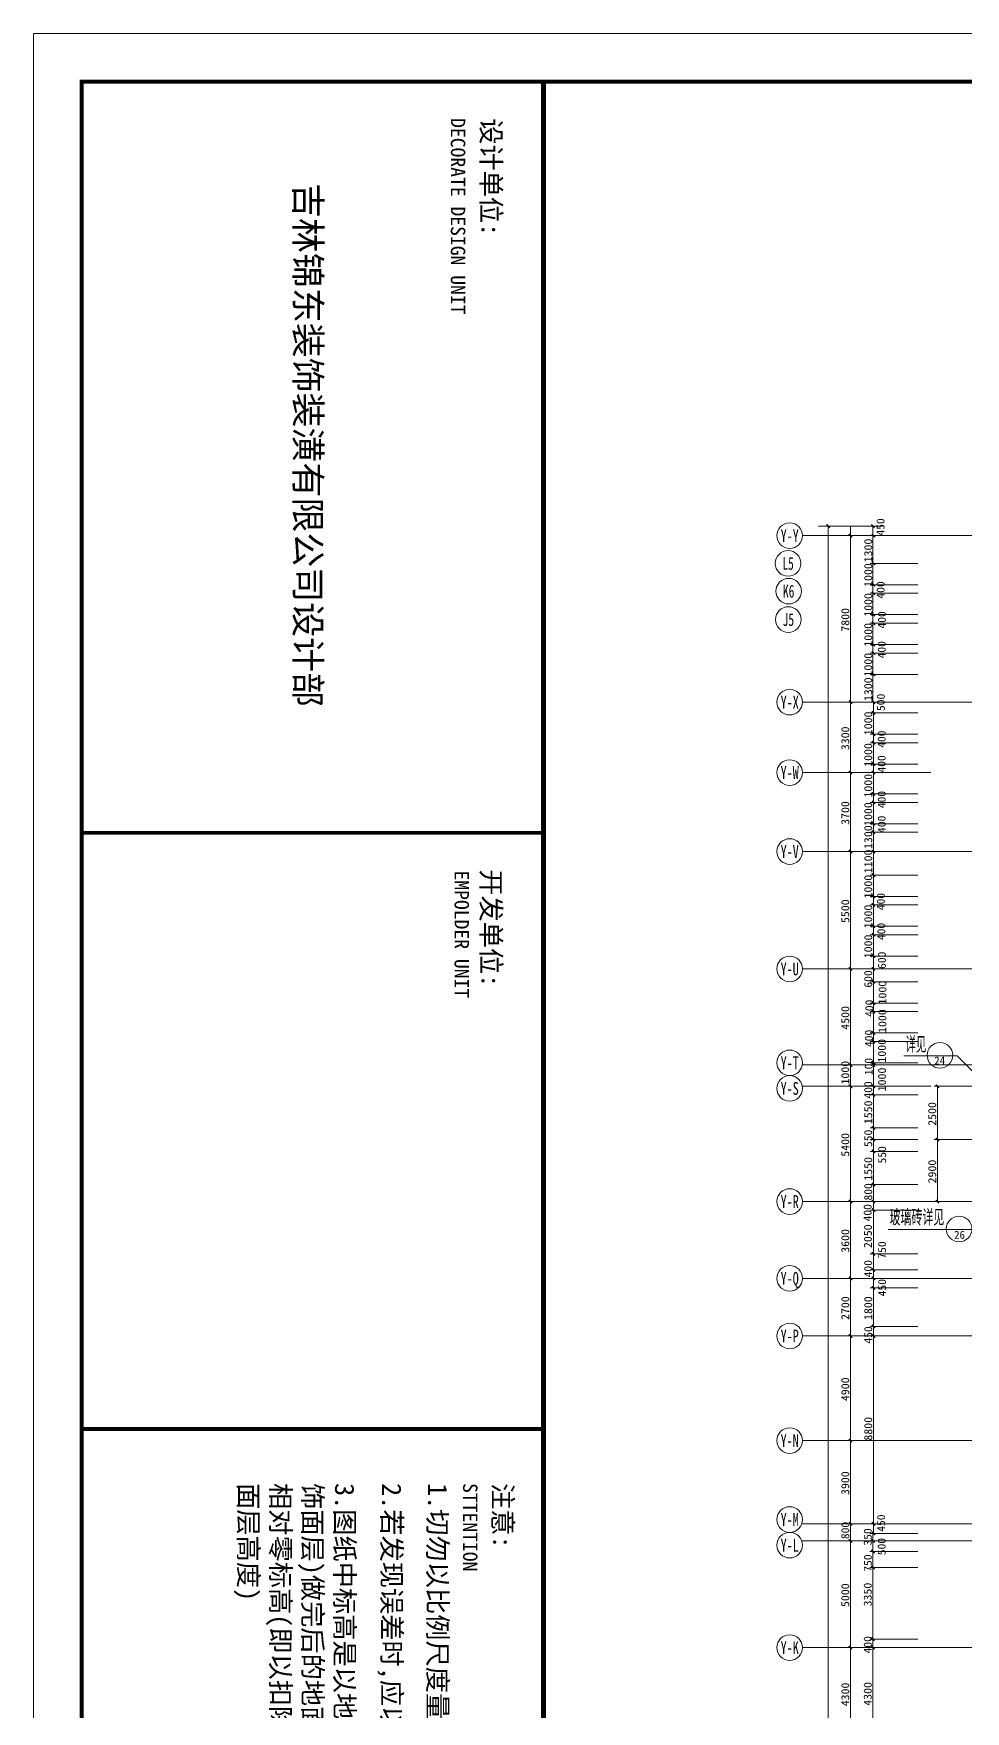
# Model space of a CAD drawing. Extents: x -307567 to 704339, y -10277 to 165507.
# Drawn here: x 322764 to 366419, y 86888 to 165506 of the extents above; entities that cross this region are included whole.
import ezdxf
from ezdxf.enums import TextEntityAlignment as Align

# ---------------------------------------------------------------- set-up
doc = ezdxf.new("R2010")
doc.units = 0
doc.header["$MEASUREMENT"] = 0
for name, color, linetype, lineweight in [('AXIS', 7, 'CONTINUOUS', 5), ('wode', 250, 'CONTINUOUS', 0), ('ziti', 32, 'CONTINUOUS', 0), ('我的', 255, 'CONTINUOUS', 0)]:
    doc.layers.add(name, color=color, linetype=linetype, lineweight=lineweight)
doc.styles.add('HZ', font='txt', dxfattribs={"width": 0.7, "height": 5, "bigfont": 'STF:宋体'})
doc.styles.get("Standard").update_dxf_attribs({"font": 'txt', "height": 3})

msp = doc.modelspace()

# ---------------------------------------------------------------- linework, layer by layer
at = {"layer": 'AXIS', "color": 0}
msp.add_lwpolyline([(453024.20771, 165506.44355), (322764.10005, 165506.44355), (322764.10005, -10277.09273), (453024.20771, -10277.09273)], close=True, dxfattribs=at)
at = {"layer": 'AXIS', "color": 0, "const_width": 180.29081}
msp.add_lwpolyline([(450770.57263, 163252.80847), (325017.73513, 163252.80847), (325017.73513, -8023.45765), (450770.57263, -8023.45765)], close=True, dxfattribs=at)
at = {"layer": 'wode', "color": 0}
for p, q in [((362536.022, 142429.91902), (359536.037, 142429.91902)), ((359986.14461, 19280.52561), (359986.14461, 142429.91902)), ((361036.0295, 141979.92127), (361036.0295, 142429.91902)), ((362086.13411, 134179.96027), (362086.13411, 142429.91902)), ((358786.15061, 141979.92127), (362086.13411, 141979.92127)), ((361036.13936, 134179.96027), (361036.13936, 141979.92127)), ((364803.88175, 141979.92127), (361961.33004, 141979.92127)), ((436594.37973, 141979.92127), (362086.13411, 141979.92127)), ((364195.90139, 140679.92472), (361961.33004, 140679.92472)), ((364195.90139, 139679.92666), (361961.33004, 139679.92666)), ((364195.90139, 139279.93477), (361961.33004, 139279.93477)), ((364195.90139, 138279.93672), (361961.33004, 138279.93672)), ((364195.90139, 137879.93566), (361961.33004, 137879.93566)), ((364195.90139, 136879.94677), (361961.33004, 136879.94677)), ((364195.90139, 136479.94572), (361961.33004, 136479.94572)), ((364195.90139, 135479.94766), (361961.33004, 135479.94766)), ((358786.15061, 134179.96027), (362086.13411, 134179.96027)), ((361036.13936, 130879.97677), (361036.13936, 134179.96027)), ((364803.88175, 134179.96027), (361961.33004, 134179.96027)), ((364195.90139, 133679.95666), (361961.33004, 133679.95666)), ((436594.37973, 134179.96027), (362086.13411, 134179.96027)), ((362111.32929, 133679.95666), (362111.32929, 134179.96027)), ((362111.32929, 127179.99222), (362111.32929, 133679.95666)), ((364195.90139, 132679.96777), (361961.33004, 132679.96777)), ((364195.90139, 132279.96672), (361961.33004, 132279.96672)), ((358786.15061, 130879.97677), (362086.13411, 130879.97677)), ((361036.13936, 127179.99222), (361036.13936, 130879.97677)), ((364195.90139, 131279.96866), (361961.33004, 131279.96866)), ((364803.88175, 130879.97677), (361961.33004, 130879.97677)), ((364195.90139, 129879.97872), (361961.33004, 129879.97872)), ((364195.90139, 129479.97766), (361961.33004, 129479.97766)), ((364195.90139, 128479.98877), (361961.33004, 128479.98877)), ((364195.90139, 128079.98772), (361961.33004, 128079.98772)), ((358786.15061, 127179.99222), (362086.13411, 127179.99222)), ((361036.13936, 121680.01666), (361036.13936, 127179.99222)), ((364803.88175, 127179.99222), (361961.33004, 127179.99222)), ((436594.37973, 127179.99222), (362086.13411, 127179.99222)), ((362111.32929, 126080.00077), (362111.32929, 127179.99222)), ((364195.90139, 126080.00077), (361961.33004, 126080.00077)), ((362111.32929, 125080.00272), (362111.32929, 126080.00077)), ((364195.90139, 125080.00272), (361961.33004, 125080.00272)), ((362111.32929, 124680.00166), (362111.32929, 125080.00272)), ((364195.90139, 124680.00166), (361961.33004, 124680.00166)), ((362111.32929, 123680.01277), (362111.32929, 124680.00166)), ((364195.90139, 123680.01277), (361961.33004, 123680.01277)), ((362111.32929, 123280.01172), (362111.32929, 123680.01277)), ((364195.90139, 123280.01172), (361961.33004, 123280.01172)), ((362111.32929, 122280.01366), (362111.32929, 123280.01172)), ((364195.90139, 122280.01366), (361961.33004, 122280.01366)), ((362111.32929, 121680.01666), (362111.32929, 122280.01366)), ((358786.15061, 121680.01666), (362086.13411, 121680.01666)), ((361036.13936, 117180.03916), (361036.13936, 121680.01666)), ((364803.88175, 121680.01666), (361961.33004, 121680.01666)), ((364195.90139, 121080.01966), (361961.33004, 121080.01966)), ((436594.37973, 121680.01666), (362086.13411, 121680.01666)), ((362111.32929, 118680.03166), (362111.32929, 121680.01666)), ((364195.90139, 120080.03077), (361961.33004, 120080.03077)), ((364195.90139, 119680.02971), (361961.33004, 119680.02971)), ((362111.32929, 116180.05027), (362111.32929, 120080.03077)), ((364195.90139, 118680.03166), (361961.33004, 118680.03166)), ((364195.90139, 118280.03977), (361961.33004, 118280.03977)), ((358786.15061, 117180.03916), (362086.13411, 117180.03916)), ((361036.13936, 116180.05027), (361036.13936, 117180.03916)), ((364195.90139, 117280.04171), (361961.33004, 117280.04171)), ((364803.88175, 117180.03916), (361961.33004, 117180.03916)), ((436594.37973, 117180.03916), (362086.13411, 117180.03916)), ((366032.91613, 117602.73602), (363525.95845, 117602.73602)), ((367455.63851, 116180.05027), (366032.91613, 117602.73602)), ((358786.15061, 116180.05027), (362086.13411, 116180.05027)), ((361036.13936, 110780.07727), (361036.13936, 116180.05027)), ((364803.88175, 116180.05027), (361961.33004, 116180.05027)), ((364195.90139, 115780.04921), (361961.33004, 115780.04921)), ((362111.32929, 115780.04921), (362111.32929, 116180.05027)), ((362111.32929, 114230.06002), (362111.32929, 115780.04921)), ((364958.97131, 116180.05027), (375355.5746, 116180.05027)), ((365108.97056, 116180.05027), (436744.37898, 116180.05027)), ((365108.97056, 113680.05971), (365108.97056, 116180.05027)), ((364195.90139, 114230.06002), (361961.33004, 114230.06002)), ((362111.32929, 113680.05971), (362111.32929, 114230.06002)), ((364195.90139, 113680.05971), (361961.33004, 113680.05971)), ((362111.32929, 113130.05941), (362111.32929, 113680.05971)), ((364958.97131, 113680.05971), (375355.5746, 113680.05971)), ((365108.97056, 110780.07727), (365108.97056, 113680.05971)), ((364195.90139, 113130.05941), (361961.33004, 113130.05941)), ((362111.32929, 111580.07021), (362111.32929, 113130.05941)), ((364195.90139, 111580.07021), (361961.33004, 111580.07021)), ((362111.32929, 110780.07727), (362111.32929, 111580.07021)), ((358786.15061, 110780.07727), (362086.13411, 110780.07727)), ((361036.13936, 107180.09527), (361036.13936, 110780.07727)), ((364803.88175, 110780.07727), (361961.33004, 110780.07727)), ((364195.90139, 110380.07621), (361961.33004, 110380.07621)), ((436594.37973, 110780.07727), (362086.13411, 110780.07727)), ((362111.32929, 108705.08154), (362111.32929, 110780.07727)), ((364958.97131, 110780.07727), (375355.5746, 110780.07727)), ((367490.61148, 109463.80272), (362796.65302, 109463.80272)), ((362111.32929, 107180.09527), (362111.32929, 108705.08154)), ((364195.90139, 108330.08341), (361961.33004, 108330.08341)), ((358786.15061, 107180.09527), (362086.13411, 107180.09527)), ((361036.13936, 104480.10877), (361036.13936, 107180.09527)), ((364195.90139, 107580.08716), (361961.33004, 107580.08716)), ((364803.88175, 107180.09527), (361961.33004, 107180.09527)), ((364803.88175, 107180.09527), (361961.33004, 107180.09527)), ((436594.37973, 107180.09527), (362086.13411, 107180.09527)), ((362111.32929, 106730.09752), (362111.32929, 107180.09527)), ((364195.90139, 106730.09752), (361961.33004, 106730.09752)), ((362111.32929, 104930.10652), (362111.32929, 106730.09752)), ((364195.90139, 104930.10652), (361961.33004, 104930.10652)), ((362111.32929, 104480.10877), (362111.32929, 104930.10652)), ((358786.15061, 104480.10877), (362086.13411, 104480.10877)), ((361036.13936, 99580.13021), (361036.13936, 104480.10877)), ((364803.88175, 104480.10877), (361961.33004, 104480.10877)), ((364803.88175, 104480.10877), (361961.33004, 104480.10877)), ((436594.37973, 104480.10877), (362086.13411, 104480.10877)), ((362111.32929, 99580.13021), (362111.32929, 104480.10877)), ((358786.15061, 99580.13021), (362086.13411, 99580.13021)), ((358786.15061, 99580.13021), (362086.13411, 99580.13021)), ((361036.13936, 95680.14971), (361036.13936, 99580.13021)), ((364803.88175, 99580.13021), (361961.33004, 99580.13021)), ((364803.88175, 99580.13021), (361961.33004, 99580.13021)), ((436594.37973, 99580.13021), (362086.13411, 99580.13021)), ((436594.37973, 99580.13021), (362086.13411, 99580.13021)), ((362111.32929, 95680.14971), (362111.32929, 99580.13021)), ((358786.15061, 95680.14971), (362086.13411, 95680.14971)), ((358786.15061, 95680.14971), (362086.13411, 95680.14971)), ((361036.13936, 94880.14761), (361036.13936, 95680.14971)), ((364803.88175, 95680.14971), (361961.33004, 95680.14971)), ((361961.33004, 95680.14971), (364731.62869, 95680.14971)), ((361961.33004, 95230.15196), (364195.90139, 95230.15196)), ((419314.36359, 95680.14971), (362086.13411, 95680.14971)), ((419314.36359, 95680.14971), (362086.13411, 95680.14971)), ((362086.13411, 90180.16501), (362086.13411, 95230.15196)), ((362111.32929, 95230.15196), (362111.32929, 95680.14971)), ((358786.15061, 94880.14761), (362086.13411, 94880.14761)), ((358786.15061, 94880.14761), (362086.13411, 94880.14761)), ((361036.13936, 89880.16651), (361036.13936, 94880.14761)), ((361936.13486, 94880.14761), (364728.62578, 94880.14761)), ((361936.13486, 94380.14401), (364195.90139, 94380.14401)), ((362086.13411, 94580.14911), (362086.13411, 94880.14761)), ((436594.37973, 94880.14761), (362086.13411, 94880.14761)), ((436594.37973, 94880.14761), (362086.13411, 94880.14761)), ((361936.13486, 93630.14776), (364195.90139, 93630.14776)), ((358786.15061, 89880.16651), (362086.13411, 89880.16651)), ((358786.15061, 89880.16651), (362086.13411, 89880.16651)), ((361036.13936, 85580.19411), (361036.13936, 89880.16651)), ((361936.13486, 90280.17671), (364195.90139, 90280.17671)), ((361936.13486, 89880.16651), (364728.62578, 89880.16651)), ((362086.13411, 89880.16651), (362086.13411, 90180.16501)), ((362086.13411, 89580.17258), (362086.13411, 89880.16651)), ((436594.37973, 89880.16651), (362086.13411, 89880.16651)), ((436594.37973, 89880.16651), (362086.13411, 89880.16651)), ((362086.13411, 85930.19389), (362086.13411, 89580.17258))]:
    msp.add_line(p, q, dxfattribs=at)
at = {"layer": 'wode', "color": 0, "const_width": 67.49966}
for points in [[(359911.14498, 142504.91864), (360061.14423, 142354.91939)], [(362011.02462, 142504.91864), (362161.02387, 142354.91939)], [(360961.13973, 142054.92089), (361111.13898, 141904.92164)], [(362036.32967, 142054.92089), (362186.32892, 141904.92164)], [(362036.32967, 140754.92434), (362186.32892, 140604.92509)], [(362036.32967, 139754.92629), (362186.32892, 139604.92704)], [(362036.32967, 139354.93439), (362186.32892, 139204.93514)], [(362036.32967, 138354.93634), (362186.32892, 138204.93709)], [(362036.32967, 137954.93529), (362186.32892, 137804.93604)], [(362036.32967, 136954.94639), (362186.32892, 136804.94714)], [(362036.32967, 136554.94534), (362186.32892, 136404.94609)], [(362036.32967, 135554.94729), (362186.32892, 135404.94804)], [(360961.13973, 134254.95989), (361111.13898, 134104.96064)], [(362036.32967, 134254.95989), (362186.32892, 134104.96064)], [(362036.32967, 133754.95629), (362186.32892, 133604.95704)], [(362036.32967, 132754.96739), (362186.32892, 132604.96814)], [(362036.32967, 132354.96634), (362186.32892, 132204.96709)], [(362036.32967, 131354.96829), (362186.32892, 131204.96904)], [(360961.13973, 130954.97639), (361111.13898, 130804.97714)], [(362036.32967, 130954.97639), (362186.32892, 130804.97714)], [(362036.32967, 129954.97834), (362186.32892, 129804.97909)], [(362036.32967, 129554.97729), (362186.32892, 129404.97804)], [(362036.32967, 128554.98839), (362186.32892, 128404.98914)], [(362036.32967, 128154.98734), (362186.32892, 128004.98809)], [(360961.13973, 127254.99184), (361111.13898, 127104.99259)], [(362036.32967, 127254.99184), (362186.32892, 127104.99259)], [(362036.32967, 126155.00039), (362186.32892, 126005.00114)], [(362036.32967, 125155.00234), (362186.32892, 125005.00309)], [(362036.32967, 124755.00129), (362186.32892, 124605.00204)], [(362036.32967, 123755.01239), (362186.32892, 123605.01314)], [(362036.32967, 123355.01134), (362186.32892, 123205.01209)], [(362036.32967, 122355.01329), (362186.32892, 122205.01404)], [(360961.13973, 121755.01629), (361111.13898, 121605.01704)], [(362036.32967, 121755.01629), (362186.32892, 121605.01704)], [(362036.32967, 121155.01929), (362186.32892, 121005.02004)], [(362036.32967, 120155.03039), (362186.32892, 120005.03114)], [(362036.32967, 119755.02934), (362186.32892, 119605.03009)], [(362036.32967, 118755.03129), (362186.32892, 118605.03204)], [(362036.32967, 118355.03939), (362186.32892, 118205.04014)], [(360961.13973, 117255.03879), (361111.13898, 117105.03954)], [(362036.32967, 117355.04134), (362186.32892, 117205.04209)], [(362036.32967, 117255.03879), (362186.32892, 117105.03954)], [(360961.13973, 116255.04989), (361111.13898, 116105.05064)], [(362036.32967, 116255.04989), (362186.32892, 116105.05064)], [(362036.32967, 115855.04884), (362186.32892, 115705.04959)], [(365033.97093, 116255.04989), (365183.97018, 116105.05064)], [(362036.32967, 114305.05964), (362186.32892, 114155.06039)], [(362036.32967, 113755.05934), (362186.32892, 113605.06009)], [(362036.32967, 113205.05904), (362186.32892, 113055.05979)], [(365033.97093, 113755.05934), (365183.97018, 113605.06009)], [(362036.32967, 111655.06984), (362186.32892, 111505.07059)], [(360961.13973, 110855.07689), (361111.13898, 110705.07764)], [(362036.32967, 110855.07689), (362186.32892, 110705.07764)], [(365033.97093, 110855.07689), (365183.97018, 110705.07764)], [(362036.32967, 110455.07584), (362186.32892, 110305.07659)], [(362036.32967, 108405.08304), (362186.32892, 108255.08379)], [(360961.13973, 107255.09489), (361111.13898, 107105.09564)], [(362036.32967, 107655.08679), (362186.32892, 107505.08754)], [(362036.32967, 107255.09489), (362186.32892, 107105.09564)], [(362036.32967, 107255.09489), (362186.32892, 107105.09564)], [(362036.32967, 106805.09714), (362186.32892, 106655.09789)], [(360961.13973, 104555.10839), (361111.13898, 104405.10914)], [(362036.32967, 105005.10614), (362186.32892, 104855.10689)], [(362036.32967, 104555.10839), (362186.32892, 104405.10914)], [(362036.32967, 104555.10839), (362186.32892, 104405.10914)], [(360961.13973, 99655.12984), (361111.13898, 99505.13059)], [(360961.13973, 95755.14934), (361111.13898, 95605.15009)], [(362036.32967, 95755.14934), (362186.32892, 95605.15009)], [(362036.32967, 95755.14934), (362186.32892, 95605.15009)], [(362036.32967, 95305.15159), (362186.32892, 95155.15234)], [(360961.13973, 94955.14724), (361111.13898, 94805.14799)], [(362011.13448, 94955.14724), (362161.13373, 94805.14799)], [(362011.13448, 94455.14363), (362161.13373, 94305.14438)], [(362011.13448, 93705.14738), (362161.13373, 93555.14813)], [(360961.13973, 89955.16613), (361111.13898, 89805.16688)], [(362011.13448, 90355.17634), (362161.13373, 90205.17709)], [(362011.13448, 89955.16613), (362161.13373, 89805.16688)]]:
    msp.add_lwpolyline(points, dxfattribs=at)
at = {"layer": 'wode', "color": 0}
for centre in [(358186.15361, 141979.92127), (358111.48357, 140679.60428), (358139.57181, 139379.27814), (358122.68957, 138050.06726), (358186.15361, 134179.96027), (358186.15361, 130879.97677), (358186.15361, 127179.99222), (358186.15361, 121680.01666), (365224.1067, 117631.64823), (358186.15361, 117280.04171), (358186.15361, 116080.04771), (358186.15361, 110780.07727), (366123.69937, 109494.51851), (358186.15361, 107180.09527), (358186.15361, 104480.10877), (358186.15361, 99580.13021), (358186.15361, 99580.13021), (358186.15361, 95880.13651), (358186.15361, 94680.14251), (358186.15361, 89880.16651), (358186.15361, 89880.16651)]:
    msp.add_circle(centre, 599.997, dxfattribs=at)
at = {"layer": '我的', "color": 0}
for points, const_width in [([(346652.63191, 163252.80847), (346652.63191, -8023.45765)], 225.36351), ([(325017.73513, 128058.29638), (346652.63191, 128058.29638)], 180.29081), ([(325017.73513, 100121.94557), (346652.63191, 100121.94557)], 180.29081)]:
    msp.add_lwpolyline(points, dxfattribs=dict(at, const_width=const_width))

# ---------------------------------------------------------------- texts
at = {"layer": 'wode', "color": 0}
for s, width, p, p2 in [('450', 0.864004, (362625.74323, 141983.97703), (362625.74323, 142793.97665)), ('1300', 0.98667, (362051.34424, 140729.92141), (362051.34424, 141839.91953)), ('1000', 1.044701, (362051.34424, 139579.93327), (362051.34424, 140689.92222)), ('1000', 1.044709, (362051.34424, 138179.93416), (362051.34424, 139289.93228)), ('400', 0.925718, (362631.30961, 139029.93297), (362631.30961, 139839.93258)), ('7800', 0.887996, (360976.11769, 137479.94377), (360976.11769, 138589.93272)), ('400', 0.925708, (362691.33128, 137629.94302), (362691.33128, 138439.93347)), ('1000', 1.044709, (362051.34424, 136779.94422), (362051.34424, 137889.94233)), ('400', 0.925718, (362681.33377, 136229.94391), (362681.33377, 137039.94353)), ('1000', 1.044701, (362051.34424, 135379.95427), (362051.34424, 136489.94322)), ('1300', 0.98667, (362051.34424, 134229.95697), (362051.34424, 135339.95508)), ('500', 0.925718, (362641.30711, 133763.95588), (362641.30711, 134573.95549)), ('1000', 1.044709, (362051.34424, 132629.96191), (362051.34424, 133739.96003)), ('3300', 0.887996, (360976.11769, 131929.97152), (360976.11769, 133039.96047)), ('1000', 1.044701, (362051.34424, 131149.97359), (362051.34424, 132259.96254)), ('400', 0.925708, (362681.33377, 132039.97158), (362681.33377, 132849.96203)), ('400', 0.925708, (362681.33377, 130879.97677), (362681.33377, 131689.96722)), ('1000', 1.044709, (362051.34424, 129709.97529), (362051.34424, 130819.9734)), ('400', 0.925718, (362681.33377, 129209.98084), (362681.33377, 130019.98046)), ('3700', 0.888003, (360976.11769, 128429.98291), (360976.11769, 129539.98103)), ('1000', 1.044709, (362051.34424, 128379.98622), (362051.34424, 129489.98433)), ('1300', 0.98667, (362051.34424, 127299.98978), (362051.34424, 128409.9879)), ('400', 0.925718, (362681.33377, 128049.98603), (362681.33377, 128859.98565)), ('1100', 1.109995, (362051.34424, 126163.99998), (362051.34424, 127273.98894)), ('1000', 1.044709, (362051.34424, 124980.00016), (362051.34424, 126089.99828)), ('400', 0.925708, (362641.30711, 124430.00902), (362641.30711, 125239.99947)), ('5500', 0.887996, (360976.11769, 123830.01202), (360976.11769, 124940.00097)), ('1000', 1.044709, (362051.34424, 123580.01022), (362051.34424, 124690.00833)), ('400', 0.925718, (362661.33875, 123030.00991), (362661.33875, 123840.00953)), ('1000', 1.044701, (362051.34424, 122180.02027), (362051.34424, 123290.00922)), ('600', 0.925718, (362691.33128, 121680.01666), (362691.33128, 122490.01628)), ('600', 0.925708, (362051.34424, 120804.02617), (362051.34424, 121614.01663)), ('1000', 1.044701, (362718.13778, 120015.02865), (362718.13778, 121125.01761)), ('4500', 0.888003, (360976.11769, 118830.03091), (360976.11769, 119940.02903)), ('400', 0.925718, (362101.33179, 119430.02791), (362101.33179, 120240.02753)), ('1000', 1.044709, (362711.32629, 118680.03166), (362711.32629, 119790.02978)), ('400', 0.925708, (362081.33677, 118020.04046), (362081.33677, 118830.03091)), ('1000', 1.044709, (362691.33128, 117290.03922), (362691.33128, 118400.03734)), ('1000', 1.044701, (360976.11769, 116264.04948), (360976.11769, 117374.03844)), ('100', 1.080005, (362071.33926, 116701.4771), (362071.33926, 117511.47671)), ('400', 0.925718, (362051.34424, 115604.04912), (362051.34424, 116414.04873)), ('1000', 1.044709, (362696.12862, 115944.04681), (362696.12862, 117054.04492)), ('1550', 0.93474, (362051.34424, 114405.05304), (362051.34424, 115515.05115)), ('2500', 0.888003, (365048.94888, 114330.05341), (365048.94888, 115440.05153)), ('550', 0.863994, (362051.34424, 113335.06327), (362051.34424, 114145.05373)), ('5400', 0.887996, (360976.11769, 112880.06677), (360976.11769, 113990.05572)), ('550', 0.864004, (362701.32879, 112564.06493), (362701.32879, 113374.06454)), ('1550', 0.934732, (362051.34424, 111755.07239), (362051.34424, 112865.06135)), ('2900', 0.888003, (365048.94888, 111630.06691), (365048.94888, 112740.06503)), ('800', 0.925718, (362051.34424, 110830.07396), (362051.34424, 111640.07358)), ('400', 0.925708, (362021.3151, 109850.08009), (362021.3151, 110660.07054)), ('3600', 0.887996, (360976.11769, 108380.08927), (360976.11769, 109490.07822)), ('2050', 0.888003, (362036.10994, 108600.08023), (362036.10994, 109710.07834)), ('750', 0.864004, (362700.15692, 108102.90559), (362700.15692, 108912.90521)), ('400', 0.925708, (362049.5132, 107227.91302), (362049.5132, 108037.90348)), ('450', 0.864004, (362700.85271, 106339.09605), (362700.85271, 107149.09567)), ('2700', 0.887996, (360976.11769, 105230.10502), (360976.11769, 106340.09397)), ('1800', 0.986662, (362051.34424, 105230.10502), (362051.34424, 106340.09397)), ('450', 0.864004, (362051.34424, 104125.10566), (362051.34424, 104935.10527)), ('4900', 0.888003, (360976.11769, 101430.11791), (360976.11769, 102540.11602)), ('8800', 0.887996, (362051.34424, 99580.13021), (362051.34424, 100690.11917)), ('3900', 0.887996, (360976.11769, 97030.14296), (360976.11769, 98140.13192)), ('450', 0.864004, (362653.68498, 95309.14327), (362653.68498, 96119.14288)), ('800', 0.925708, (360976.11769, 94964.14682), (360976.11769, 95774.13728)), ('350', 0.864004, (362026.11244, 94660.14749), (362026.11244, 95470.1471)), ('500', 0.925718, (362680.05204, 94207.93418), (362680.05204, 95017.93379)), ('750', 0.864004, (362030.54357, 93436.93583), (362030.54357, 94246.93544)), ('5000', 0.934732, (360976.11769, 91780.16921), (360976.11769, 92890.15817)), ('3350', 0.845717, (362026.95472, 91810.18005), (362026.95472, 92920.17816)), ('400', 0.925708, (362026.11244, 89608.17385), (362026.11244, 90418.16431)), ('4300', 0.887999, (360976.11769, 87130.18789), (360976.11769, 88240.18142)), ('4300', 0.887999, (362026.11244, 87155.18624), (362026.11244, 88265.17977))]:
    msp.add_text(s, height=374.998125, rotation=90, dxfattribs=dict(at, width=width)).set_placement(p, p2, align=Align.FIT)
for s, height, width, p, p2 in [('Y-Y', 599.997, 0.531555, (357760.91159, 141679.92277), (358611.39562, 141679.92277)), ('L5', 599.997, 0.53551, (357843.71147, 140379.60578), (358379.21905, 140379.60578)), ('K6', 599.997, 0.53551, (357871.83633, 139079.27964), (358407.34391, 139079.27964)), ('J5', 599.997, 0.53551, (357854.95409, 137750.06876), (358390.46167, 137750.06876)), ('Y-X', 599.997, 0.531555, (357760.91159, 133879.96177), (358611.39562, 133879.96177)), ('Y-W', 599.997, 0.472493, (357760.91159, 130579.97827), (358611.39562, 130579.97827)), ('Y-V', 599.997, 0.472493, (357760.91159, 126879.99372), (358611.39562, 126879.99372)), ('Y-U', 599.997, 0.531555, (357760.91159, 121380.01816), (358611.39562, 121380.01816)), ('Y-T', 599.997, 0.531555, (357760.91159, 116980.04321), (358611.39562, 116980.04321)), ('24', 374.998125, 0.815977, (364957.98254, 117196.35378), (365467.96534, 117196.35378)), ('Y-S', 599.997, 0.531555, (357760.91159, 115780.04921), (358611.39562, 115780.04921)), ('Y-R', 599.997, 0.531555, (357760.91159, 110480.07877), (358611.39562, 110480.07877)), ('26', 374.998125, 0.816035, (365887.97057, 109033.11335), (366397.98999, 109033.11335)), ('Y-Q', 599.997, 0.531555, (357760.91159, 106880.09677), (358611.39562, 106880.09677)), ('Y-P', 599.997, 0.531555, (357760.91159, 104180.11027), (358611.39562, 104180.11027)), ('Y-N', 599.997, 0.531555, (357760.91159, 99280.13171), (358611.39562, 99280.13171)), ('Y-N', 599.997, 0.531555, (357760.91159, 99280.13171), (358611.39562, 99280.13171)), ('Y-M', 599.997, 0.531555, (357760.91159, 95580.13801), (358611.39562, 95580.13801)), ('Y-L', 599.997, 0.531555, (357760.91159, 94380.14401), (358611.39562, 94380.14401)), ('Y-K', 599.997, 0.531555, (357760.91159, 89580.17258), (358611.39562, 89580.17258)), ('Y-K', 599.997, 0.531555, (357760.91159, 89580.17258), (358611.39562, 89580.17258))]:
    msp.add_text(s, height=height, dxfattribs=dict(at, width=width)).set_placement(p, p2, align=Align.FIT)
at = {"layer": 'ziti', "color": 0, "style": 'HZ'}
for s, width, p, p2 in [('详见', 0.461426, (363605.023, 117755.09732), (364589.39308, 117755.09732)), ('玻璃砖详见', 0.479883, (362867.7342, 109653.53566), (365427.09641, 109653.53566))]:
    msp.add_text(s, height=749.99625, dxfattribs=dict(at, width=width)).set_placement(p, p2, align=Align.FIT)
at = {"layer": '我的', "color": 0, "attachment_point": 1, "rotation": 270}
for s, insert, char_height, width in [('{\\fSimSun|b0|i0|c134|p2;\\C250;DECORATE DESIGN UNIT}', (342989.08787, 161544.30667), 676.0905242, 11381.8960826), ('{\\fSimHei|b0|i0|c134|p2;\\C250;设计单位:}', (344648.63846, 161544.30667), 901.4540322, 8327.3438066), ('{\\fSimHei|b0|i0|c134|p2;\\C250;吉林锦东装饰装潢有限公司设计部}', (336219.92654, 158503.50327), 1200, 37215.4117058), ('{\\fSimSun|b0|i0|c134|p2;\\C250;EMPOLDER UNIT}', (343162.70051, 126290.24921), 676.0905242, 11976.077789), ('{\\fSimHei|b0|i0|c134|p2;\\C250;开发单位:}', (344648.63846, 126349.79458), 901.4540322, 8327.3438066), ('{\\fSimHei|b0|i0|c134|p2;\\C250;3.图纸中标高是以地面饰面层(吊顶\\P饰面层)做完后的地面(吊顶)标高为\\P相对零标高(即以扣除地面(吊顶)饰\\P面层高度)}', (337791.26314, 97588.22632), 901.4540322, 22452.787921), ('{\\fSimHei|b0|i0|c134|p2;\\C250;2.若发现误差时,应以实际距离为准.}', (339994.33998, 97588.22632), 901.4540322, 22452.787921), ('{\\fSimHei|b0|i0|c134|p2;\\C250;1.切勿以比例尺度量此图.}', (342145.26259, 97588.22632), 901.4540322, 22452.787921), ('{\\fSimSun|b0|i0|c134|p2;\\C250;STTENTION}', (343559.10012, 97588.22632), 676.0905242, 8327.3438066), ('{\\fSimHei|b0|i0|c134|p2;\\C250;注意:}', (345194.4572, 97588.22632), 901.4540322, 8327.3438066)]:
    msp.add_mtext(s, dxfattribs=dict(at, insert=insert, char_height=char_height, width=width))

doc.saveas('drawing.dxf')
